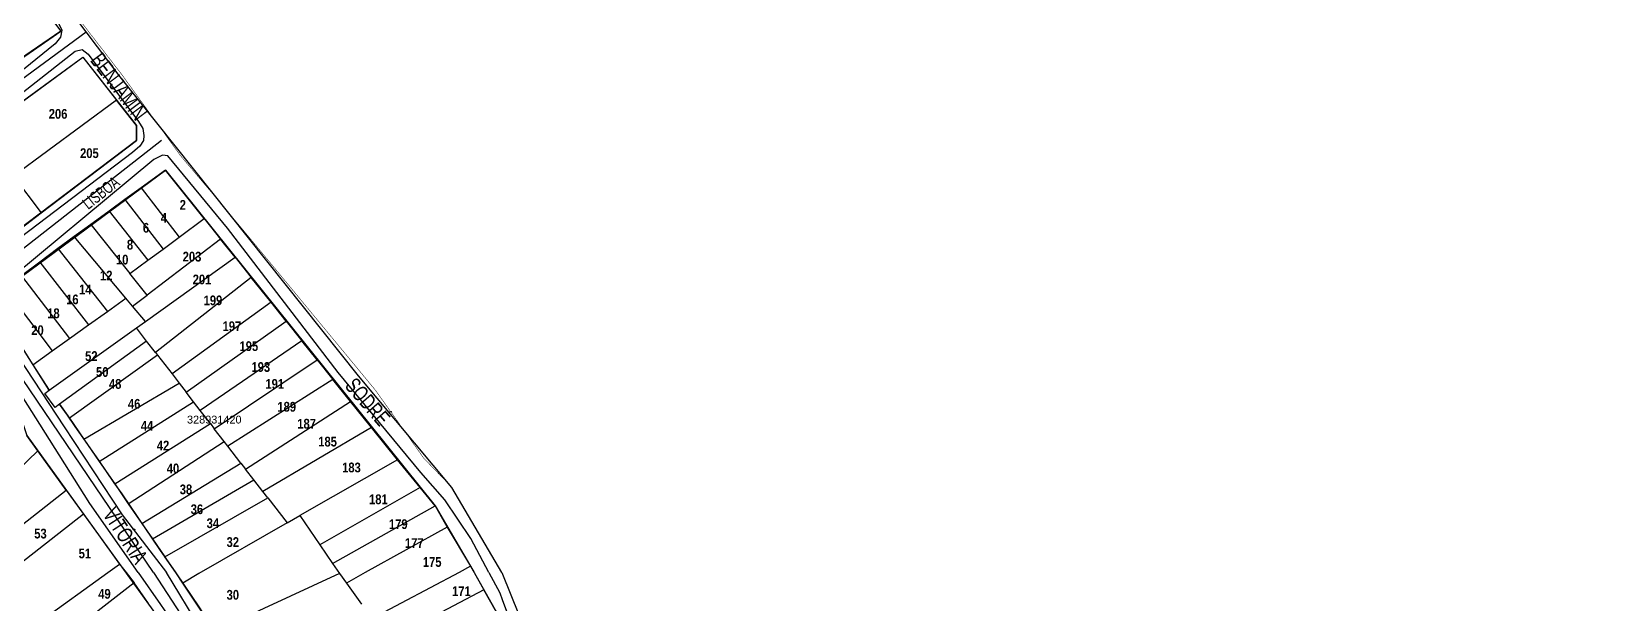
# Model space of a CAD drawing. Extents: x 206155 to 208014, y 4847439 to 4850017.
# Drawn here: x 207605.1 to 208010.7, y 4849104.1 to 4849250.9 of the extents above; entities that cross this region are included whole.
import ezdxf
from ezdxf.enums import TextEntityAlignment as Align

# ---------------------------------------------------------------- set-up
doc = ezdxf.new("R2010")
doc.units = 0
doc.header["$LTSCALE"] = 1.5
doc.header["$MEASUREMENT"] = 0
for name, color, linetype in [('CD-MALHA-LOTES', 40, 'CONTINUOUS'), ('CD_TXT_QUADRA', 7, 'CONTINUOUS'), ('LM-LIM-SETOR-FISCAL', 7, 'CONTINUOUS'), ('RU-QUADRAS', 6, 'CONTINUOUS'), ('SV-EIXO-RUA-N-PAV', 6, 'CONTINUOUS'), ('SV-RUA-NAO-PAV-S-GUIA-C-GUIA', 7, 'CONTINUOUS'), ('SV-TXT-RUA-N-PAV-S-GUIA-C-GUIA', 7, 'CONTINUOUS'), ('Th_NmrPort', 7, 'CONTINUOUS')]:
    doc.layers.add(name, color=color, linetype=linetype)
doc.styles.add('ARIAL', font='ARIAL.TTF')
doc.styles.get("Standard").update_dxf_attribs({"font": 'swisscbo.ttf'})
doc.linetypes.add('Limite', pattern='A,20,-3,[130,ltypeshp.shx,S=6.35,R=0,X=0,Y=0],-3,20', length=46)

msp = doc.modelspace()

# ---------------------------------------------------------------- linework, layer by layer
at = {"layer": 'CD-MALHA-LOTES', "linetype": 'Continuous'}
for p, q in [((207592.99, 4849237.49), (207612.57, 4849250.99)), ((207591.84, 4849225.09), (207618.15, 4849244.29)), ((207618.15, 4849244.29), (207626.83, 4849233.32)), ((207626.83, 4849233.32), (207600.37, 4849213.79)), ((207631.98, 4849226.82), (207626.83, 4849233.32)), ((207631.98, 4849222.96), (207631.98, 4849226.82)), ((207607.49, 4849204.36), (207631.98, 4849222.96)), ((207639.36, 4849215.32), (207633.14, 4849210.79)), ((207649.31, 4849202.87), (207639.36, 4849215.32)), ((207600.37, 4849213.79), (207607.49, 4849204.36)), ((207633.14, 4849210.79), (207628.99, 4849207.77)), ((207633.14, 4849210.79), (207642.88, 4849198.11)), ((207628.99, 4849207.77), (207624.94, 4849204.83)), ((207628.99, 4849207.77), (207638.76, 4849195.06)), ((207597.98, 4849197.12), (207607.49, 4849204.36)), ((207624.94, 4849204.83), (207620.22, 4849201.39)), ((207624.94, 4849204.83), (207634.86, 4849192.17)), ((207642.88, 4849198.11), (207649.31, 4849202.87)), ((207649.31, 4849202.87), (207653.51, 4849197.61)), ((207620.22, 4849201.39), (207615.99, 4849198.32)), ((207620.22, 4849201.39), (207630.27, 4849188.78)), ((207611.8, 4849195.18), (207607.15, 4849191.69)), ((207615.99, 4849198.32), (207611.8, 4849195.18)), ((207611.8, 4849195.18), (207624.49, 4849179.06)), ((207629.25, 4849182.47), (207615.99, 4849198.32)), ((207653.51, 4849197.61), (207634.66, 4849183.26)), ((207634.86, 4849192.17), (207638.76, 4849195.06)), ((207638.76, 4849195.06), (207642.88, 4849198.11)), ((207657.23, 4849192.95), (207653.51, 4849197.61)), ((207607.15, 4849191.69), (207602.47, 4849188.19)), ((207607.15, 4849191.69), (207619.67, 4849175.61)), ((207630.27, 4849188.78), (207634.86, 4849192.17)), ((207634.25, 4849176.5), (207657.23, 4849192.95)), ((207657.23, 4849192.95), (207661.39, 4849187.75)), ((207602.47, 4849188.19), (207614.74, 4849172.08)), ((207634.66, 4849183.26), (207630.27, 4849188.78)), ((207661.39, 4849187.75), (207636.83, 4849168.47)), ((207666.45, 4849181.41), (207661.39, 4849187.75)), ((207594.64, 4849182.32), (207605.37, 4849165.38)), ((207598.21, 4849185), (207610.35, 4849168.94)), ((207624.49, 4849179.06), (207629.25, 4849182.47)), ((207630.95, 4849180.44), (207629.25, 4849182.47)), ((207630.95, 4849180.44), (207634.66, 4849183.26)), ((207619.67, 4849175.61), (207624.49, 4849179.06)), ((207634.25, 4849176.5), (207630.95, 4849180.44)), ((207666.45, 4849181.41), (207641.06, 4849163)), ((207670.32, 4849176.57), (207666.45, 4849181.41)), ((207609.54, 4849158.8), (207631.92, 4849174.83)), ((207614.74, 4849172.08), (207619.67, 4849175.61)), ((207631.92, 4849174.83), (207634.25, 4849176.5)), ((207634.53, 4849171.45), (207631.92, 4849174.83)), ((207644.65, 4849158.33), (207670.32, 4849176.57)), ((207670.32, 4849176.57), (207674.34, 4849171.54)), ((207610.35, 4849168.94), (207614.74, 4849172.08)), ((207634.53, 4849171.45), (207612.24, 4849155.28)), ((207636.83, 4849168.47), (207634.53, 4849171.45)), ((207674.34, 4849171.54), (207648.31, 4849153.6)), ((207678.27, 4849166.62), (207674.34, 4849171.54)), ((207605.37, 4849165.38), (207610.35, 4849168.94)), ((207637.31, 4849167.85), (207614.73, 4849151.66)), ((207636.83, 4849168.47), (207637.31, 4849167.85)), ((207637.31, 4849167.85), (207641.06, 4849163)), ((207651.9, 4849148.94), (207678.27, 4849166.62)), ((207678.27, 4849166.62), (207682.29, 4849161.59)), ((207605.37, 4849165.38), (207609.54, 4849158.8)), ((207641.06, 4849163), (207642.85, 4849160.67)), ((207608.42, 4849158), (207609.54, 4849158.8)), ((207611.06, 4849154.42), (207608.42, 4849158)), ((207618.46, 4849146.23), (207642.85, 4849160.67)), ((207642.85, 4849160.67), (207644.65, 4849158.33)), ((207646.58, 4849155.84), (207644.65, 4849158.33)), ((207682.29, 4849161.59), (207655.37, 4849144.44)), ((207686.81, 4849155.93), (207682.29, 4849161.59)), ((207612.24, 4849155.28), (207611.06, 4849154.42)), ((207612.24, 4849155.28), (207614.73, 4849151.66)), ((207622.4, 4849140.51), (207646.58, 4849155.84)), ((207648.31, 4849153.6), (207646.58, 4849155.84)), ((207659.94, 4849138.52), (207686.81, 4849155.93)), ((207692.22, 4849149.25), (207686.81, 4849155.93)), ((207614.73, 4849151.66), (207618.46, 4849146.23)), ((207626.35, 4849134.78), (207650.9, 4849150.24)), ((207650.9, 4849150.24), (207648.31, 4849153.6)), ((207650.9, 4849150.24), (207651.9, 4849148.94)), ((207606.62, 4849143.3), (207603.79, 4849147.24)), ((207618.46, 4849146.23), (207622.4, 4849140.51)), ((207629.84, 4849129.7), (207654.46, 4849145.63)), ((207654.46, 4849145.63), (207651.9, 4849148.94)), ((207655.37, 4849144.44), (207654.46, 4849145.63)), ((207692.22, 4849149.25), (207664.32, 4849132.85)), ((207698.92, 4849140.99), (207692.22, 4849149.25)), ((207606.62, 4849143.3), (207588.22, 4849125.42)), ((207613.91, 4849133.17), (207606.62, 4849143.3)), ((207658.71, 4849140.12), (207655.37, 4849144.44)), ((207622.4, 4849140.51), (207626.35, 4849134.78)), ((207633.35, 4849124.6), (207658.71, 4849140.12)), ((207658.71, 4849140.12), (207659.94, 4849138.52)), ((207662.02, 4849135.83), (207659.94, 4849138.52)), ((207698.92, 4849140.99), (207673.84, 4849126.63)), ((207704.68, 4849133.88), (207698.92, 4849140.99)), ((207626.35, 4849134.78), (207629.84, 4849129.7)), ((207636.06, 4849120.66), (207662.02, 4849135.83)), ((207664.32, 4849132.85), (207662.02, 4849135.83)), ((207704.68, 4849133.88), (207678.96, 4849119.15)), ((207708.53, 4849129.11), (207704.68, 4849133.88)), ((207594.09, 4849117.57), (207613.91, 4849133.17)), ((207613.91, 4849133.17), (207618.34, 4849127.02)), ((207629.84, 4849129.7), (207633.35, 4849124.6)), ((207639.25, 4849116.02), (207665.62, 4849131.16)), ((207665.62, 4849131.16), (207664.32, 4849132.85)), ((207665.62, 4849131.16), (207670.56, 4849124.75)), ((207618.34, 4849127.02), (207598.59, 4849111.53)), ((207618.34, 4849127.02), (207622.18, 4849121.68)), ((207670.56, 4849124.75), (207673.84, 4849126.63)), ((207673.84, 4849126.63), (207678.96, 4849119.15)), ((207682.24, 4849114.35), (207708.53, 4849129.11)), ((207708.53, 4849129.11), (207711.59, 4849123.67)), ((207622.18, 4849121.68), (207627.58, 4849114.18)), ((207633.35, 4849124.6), (207636.06, 4849120.66)), ((207670.56, 4849124.75), (207647.94, 4849111.8)), ((207711.59, 4849123.67), (207690.58, 4849111.99)), ((207711.59, 4849123.67), (207717.59, 4849113.68)), ((207636.06, 4849120.66), (207639.25, 4849116.02)), ((207678.96, 4849119.15), (207682.24, 4849114.35)), ((207624.62, 4849112), (207627.58, 4849114.18)), ((207627.58, 4849114.18), (207629.29, 4849112.02)), ((207642.02, 4849112), (207639.25, 4849116.02)), ((207682.24, 4849114.35), (207683.98, 4849111.8)), ((207717.59, 4849113.68), (207714.66, 4849112)), ((207717.59, 4849113.68), (207718.58, 4849112)), ((207607.05, 4849099.39), (207624.62, 4849112)), ((207631.34, 4849109.37), (207611.04, 4849093.64)), ((207629.29, 4849112.02), (207631.34, 4849109.37)), ((207635.06, 4849104.09), (207631.34, 4849109.37)), ((207643.84, 4849109.27), (207642.02, 4849112)), ((207647.94, 4849111.8), (207643.84, 4849109.27)), ((207652.02, 4849096.97), (207643.84, 4849109.27)), ((207683.98, 4849111.8), (207652.02, 4849096.97)), ((207683.98, 4849111.8), (207685.78, 4849109.31)), ((207690.58, 4849111.99), (207685.78, 4849109.31)), ((207685.78, 4849109.31), (207689.66, 4849103.94)), ((207714.66, 4849112), (207692.35, 4849100.22)), ((207718.58, 4849112), (207721.05, 4849107.58)), ((207721.05, 4849107.58), (207696.39, 4849094.63)), ((207724.28, 4849101.83), (207721.05, 4849107.58))]:
    msp.add_line(p, q, dxfattribs=at)
for p in [(207686.81, 4849155.92), (207686.81, 4849155.92), (207708.53, 4849129.11)]:
    msp.add_point(p, dxfattribs=at)
at = {"layer": 'LM-LIM-SETOR-FISCAL', "linetype": 'Limite', "ltscale": 0.1, "const_width": 0.13, "flags": 128}
msp.add_lwpolyline([(207693.53, 4847579.56), (207661.03, 4847549.31), (207612.7, 4847504.12), (207608.58, 4847500.27), (207585.3, 4847478.55), (207576.34, 4847469.74), (207571.87, 4847465.34), (207556.36, 4847486.66), (207540.14, 4847507.78), (207531.85, 4847519.47), (207511.91, 4847545.61), (207506.17, 4847553.18), (207498.88, 4847562.81), (207463.75, 4847610.71), (207457.67, 4847619.01), (207440.44, 4847642.51), (207431.06, 4847656.73), (207427.79, 4847661.69), (207410.24, 4847685.38), (207400.06, 4847698.96), (207390.62, 4847713.26), (207368.81, 4847743.14), (207367.63, 4847745.51), (207365.1, 4847750.55), (207350.49, 4847771.92), (207340.01, 4847785.42), (207333.8, 4847793.43), (207328.91, 4847799.72), (207315.6, 4847819.35), (207310.76, 4847826.26), (207285.87, 4847860.83), (207260.72, 4847896.98), (207248.23, 4847915.4), (207242.67, 4847921.29), (207202.51, 4847892.47), (207193.03, 4847885.67), (207186.34, 4847883.83), (207169.47, 4847906.92), (207159.13, 4847921.36), (207145.03, 4847940.16), (207134.22, 4847955.66), (207130.37, 4847960.22), (207126.09, 4847965.9), (207111.59, 4847986.15), (207100.06, 4848001.48), (207090.77, 4848014.03), (207087.01, 4848019.05), (207075.04, 4848034.33), (207069.37, 4848045.04), (207069.26, 4848049.8), (207069.11, 4848053.33), (207066.5, 4848058.01), (207060.87, 4848065.4), (207031.95, 4848105.77), (207020.41, 4848120.82), (207005.92, 4848142.54), (206995.35, 4848155.22), (206982.67, 4848172.12), (206959.42, 4848202.77), (206955.58, 4848209.27), (206948.97, 4848217), (206956.28, 4848221.98), (206974.04, 4848236.91), (207015.88, 4848269.11), (207005.71, 4848281.99), (206987.16, 4848307.84), (206966.87, 4848336.83), (206960.49, 4848346.74), (207051.18, 4848413.73), (207093.59, 4848446.09), (207106.7, 4848455.88), (207140.72, 4848483.45), (207169.66, 4848504.88), (207261.26, 4848571.24), (207250.42, 4848586.92), (207233.64, 4848611.27), (207214.13, 4848640.25), (207199.66, 4848661.86), (207162.16, 4848719.72), (207148.67, 4848740.27), (207138.58, 4848756.16), (207114.21, 4848785.08), (207108.98, 4848791.97), (207099.68, 4848804.07), (207089.04, 4848833.89), (207075.28, 4848852.41), (207054.15, 4848879.42), (207034.07, 4848905.39), (207008.79, 4848936.89), (207002.49, 4848944.75), (206978.67, 4848976.02), (206968.98, 4848989.87), (206958.44, 4849004.76), (206966.26, 4849011.39), (206981.71, 4849023.09), (207002.58, 4849038.25), (207026.18, 4849059.14), (207039.09, 4849069.24), (207048.4, 4849077.1), (207033.93, 4849094.44), (207025.31, 4849104.91), (207019.34, 4849111.98), (206955.53, 4849187.19), (206739.99, 4849438.83), (206628.48, 4849357.79), (206159.3, 4849769.3), (206177.89, 4849842.97), (206311.32, 4849828.25), (206318.97, 4849888.04), (206376.86, 4849879.93), (206422.43, 4850015.06), (206474.48, 4850006.62), (206492.19, 4850011.1), (206819.81, 4849985.62), (206867.89, 4849970.66), (206761.86, 4849758.64), (206955.52, 4849737.17), (206981.38, 4849733.58), (207038.29, 4849725.23), (207070.29, 4849722.03), (207093.76, 4849719.89), (207136.42, 4849713.49), (207187.69, 4849706.67), (207206.03, 4849702.71), (207217.82, 4849703), (207238.05, 4849700.95), (207257.69, 4849697.98), (207277.63, 4849691.43), (207298.76, 4849680.12), (207307.69, 4849672.68), (207325.58, 4849647.34), (207339.6, 4849627.48), (207365.17, 4849591.27), (207375.36, 4849576.96), (207394.56, 4849549.23), (207402.02, 4849538.56), (207409.91, 4849527.9), (207417.58, 4849518.68), (207445.75, 4849483.09), (207461.51, 4849464.09), (207489.49, 4849426.56), (207512.94, 4849401.39), (207520.93, 4849386.71), (207524.83, 4849382.69), (207529.48, 4849377.88), (207540.69, 4849361.49), (207560.95, 4849335.89), (207577.23, 4849307.07), (207583.74, 4849297.42), (207628.15, 4849239.89), (207643.22, 4849219.05), (207658.02, 4849201.49), (207693.22, 4849158.83), (207705.61, 4849141.39), (207712.86, 4849133.84), (207725.65, 4849112.01), (207736.66, 4849084.67), (207739.33, 4849078.11), (207747.93, 4849059.71), (207757.22, 4849040.43), (207775.14, 4849006.28), (207791.99, 4848977.54), (207792.78, 4848975.77), (207795.96, 4848968.62), (207802.2, 4848960.18), (207825.03, 4848930.31), (207842.53, 4848910.15), (207856.41, 4848891.07), (207858.75, 4848886.94), (207866.81, 4848872.74), (207869.94, 4848867.11), (207871.77, 4848863.82), (207879.69, 4848853.91), (207882.92, 4848845.94), (207889.76, 4848830.42), (207897.96, 4848811.56), (207901.5, 4848803.37), (207910.93, 4848782.03), (207925.43, 4848746.58), (207927.76, 4848740.69), (207935.19, 4848724.84), (207938.98, 4848722.35), (207951.29, 4848714.3), (207953.61, 4848706.94), (207955.87, 4848700.21), (207959.42, 4848694.96), (207980.21, 4848656.63), (207983.23, 4848650.23), (207987.97, 4848639.65), (207991.98, 4848624.34), (207992.34, 4848618.14), (207992.71, 4848609.76), (207992.35, 4848598.91), (207989.51, 4848588.21), (207986.21, 4848576.49), (207981.13, 4848552.93), (207979.22, 4848544.32), (207974.12, 4848527.55), (207970.47, 4848512.96), (207968.53, 4848505.21), (207962.87, 4848484.57), (207961.77, 4848475.9), (207962.44, 4848471.73), (207962.76, 4848468.22), (207963.58, 4848460.32), (207965.62, 4848437.71), (207970.3, 4848417.74), (207973.97, 4848405.11), (207979.52, 4848388.8), (207983.37, 4848372.15), (207985.88, 4848361.34), (207994.8, 4848328.69), (207998.94, 4848313.63), (208000.94, 4848308.61), (208001.28, 4848301.24), (208004.29, 4848290.86), (208006.08, 4848286.4), (208007.64, 4848282.49), (208010.65, 4848271.5), (208010.53, 4848262.57), (208009.71, 4848251.17), (208006.89, 4848242.28), (208002.27, 4848228.55), (207997.36, 4848212.8), (207991.07, 4848194.77), (207987.4, 4848183.31), (207984.51, 4848174.56), (207981.76, 4848167.44), (207976.41, 4848152.41), (207973.09, 4848141.61), (207967.4, 4848130.11), (207964.22, 4848121.42), (207961.45, 4848112.84), (207955.63, 4848098.17), (207952.19, 4848088.84), (207947.6, 4848075.6), (207943.28, 4848060.34), (207938.8, 4848047.89), (207935.95, 4848038.31), (207931.75, 4848023.44), (207924.02, 4847983.95), (207922.67, 4847973.36), (207921, 4847963.57), (207920.32, 4847960.19), (207917.77, 4847945.28), (207916.42, 4847941.01), (207910.26, 4847922.04), (207901.41, 4847892.98), (207897.62, 4847878.65), (207892.25, 4847865.58), (207878.3, 4847837.34), (207872.42, 4847829.43), (207870.47, 4847825.73), (207866.98, 4847818.64), (207853.99, 4847795.84), (207843.32, 4847778.24), (207832.06, 4847762.95), (207814.75, 4847736.4), (207805.8, 4847721.97), (207788.79, 4847698.98), (207782.07, 4847685.13), (207771.56, 4847663.44), (207770.16, 4847648.29), (207754.59, 4847638.36), (207743.55, 4847627.73)], close=True, dxfattribs=at)
at = {"layer": 'RU-QUADRAS', "color": 6, "linetype": 'Continuous'}
for points in [[(207464.92, 4849213.69), (207515.93, 4849257.49), (207575.04, 4849300.62), (207612.57, 4849250.99), (207554.82, 4849211.45, -0.006678), (207496.85, 4849167), (207484.34, 4849180.55)], [(207594.64, 4849182.32), (207639.36, 4849215.32), (207708.51, 4849129.15), (207718.58, 4849112), (207730.09, 4849091.48), (207700.59, 4849074.41), (207675.15, 4849062.24, 0.00764), (207612.24, 4849155.28), (207611.06, 4849154.42), (207608.42, 4849158), (207609.54, 4849158.8)], [(207545.12, 4849143.09, -0.01443), (207587.38, 4849176.47), (207601.72, 4849153.65), (207603.79, 4849147.24), (207642.16, 4849094.04), (207643.43, 4849089.88), (207665.65, 4849058.15), (207639.88, 4849040.41), (207638.93, 4849041.82), (207620.75, 4849031.19), (207566.57, 4849112)]]:
    msp.add_lwpolyline(points, format="xyb", close=True, dxfattribs=at)
msp.add_lwpolyline([(207426.68, 4849098.43), (207453.16, 4849121.33), (207504.98, 4849161.99), (207511.29, 4849164.42), (207534.26, 4849181.67), (207533.76, 4849182.31), (207618.15, 4849244.29), (207631.98, 4849226.82), (207631.98, 4849222.96), (207560.84, 4849169.12), (207531.73, 4849145.24), (207522.49, 4849140.31), (207520.55, 4849139.84), (207484.35, 4849112), (207471.83, 4849103.08), (207455.22, 4849089.27), (207454.23, 4849090.42), (207439.59, 4849081.3)], close=True, dxfattribs=at)
at = {"layer": 'SV-EIXO-RUA-N-PAV'}
for points in [[(207725.65, 4849112.02), (207712.86, 4849133.84), (207688.85, 4849162.53), (207627.72, 4849239.25), (207619, 4849250.79), (207583.74, 4849297.42), (207577.23, 4849307.07), (207529.48, 4849377.88), (207524.83, 4849382.69), (207520.93, 4849386.71)], [(207430.44, 4849112.03), (207494.34, 4849159.05), (207619, 4849250.79)], [(207491.26, 4849112.03), (207514.51, 4849126.04), (207539.08, 4849145.29), (207638.32, 4849223.04)], [(207636.33, 4849112.02), (207589.67, 4849180.93)], [(207636.33, 4849112.02), (207671.38, 4849058.09), (207674.09, 4849054.03), (207676.72, 4849050.08), (207684.07, 4849036.27), (207705.68, 4849001.85), (207723.72, 4848970.23), (207736.19, 4848950.52), (207743.48, 4848940.94)], [(207725.65, 4849112.01), (207736.66, 4849084.67), (207745.91, 4849065.74), (207762.26, 4849030.56), (207775.14, 4849006.28), (207791.99, 4848977.54), (207792.78, 4848975.77), (207795.96, 4848968.62), (207819.24, 4848938.39), (207842.53, 4848910.15), (207856.41, 4848891.07), (207858.75, 4848886.94), (207866.81, 4848872.74), (207869.94, 4848867.11), (207871.77, 4848863.82), (207879.69, 4848853.91), (207881.32, 4848850.14), (207897.96, 4848811.56), (207901.5, 4848803.37)]]:
    msp.add_lwpolyline(points, dxfattribs=at)
at = {"layer": 'SV-RUA-NAO-PAV-S-GUIA-C-GUIA', "flags": 128}
for points in [[(207578.93, 4849299.24), (207610.75, 4849255.44), (207612.8, 4849251.23), (207612.48, 4849249.48), (207611.12, 4849247.77), (207602.96, 4849241.19)], [(207582.57, 4849219.43), (207616.18, 4849245.85), (207618.03, 4849246.26), (207619.56, 4849245.07), (207632.42, 4849227.82), (207633.55, 4849226.05), (207633.81, 4849224.22), (207633.77, 4849222.9), (207632.76, 4849221.52), (207630.92, 4849219.89), (207599.94, 4849196.33)], [(207722.33, 4849112.02), (207717.7, 4849120.8), (207711.04, 4849130.68), (207704.87, 4849137.67), (207683.64, 4849163.38), (207655.26, 4849200.42), (207640.02, 4849219.03), (207638.64, 4849219.2), (207636.35, 4849218.02), (207594.37, 4849183.16), (207593.43, 4849181.43), (207593.47, 4849179.61), (207613.38, 4849149.4), (207628.27, 4849126.86), (207639.63, 4849112.02)], [(207632.38, 4849112.03), (207620, 4849129.77), (207607.12, 4849150.07), (207594.55, 4849169.92), (207590.99, 4849176.15), (207589.08, 4849177.79), (207587.47, 4849178.26), (207585.78, 4849177.65), (207583.06, 4849175.81), (207549.5, 4849150.02), (207542.85, 4849143.65)], [(207632.38, 4849112.03), (207638.13, 4849103.79), (207642.79, 4849096.95), (207659.83, 4849071.08), (207668.65, 4849056.74), (207668.78, 4849054.77), (207667.37, 4849053.18), (207663.79, 4849050.32), (207643.76, 4849037.4), (207622.35, 4849025.45), (207618.77, 4849025.36), (207615.53, 4849028.08), (207610.54, 4849039.88), (207604.67, 4849049.62), (207597.33, 4849059.2), (207592.31, 4849068.19), (207585.88, 4849077), (207579.35, 4849086.37), (207574.17, 4849096.71), (207570.32, 4849103.93), (207566.04, 4849112.03)], [(207722.33, 4849112.02), (207725.09, 4849106.79), (207725.76, 4849105.07), (207729.95, 4849093.88), (207730.5, 4849091.66), (207727.37, 4849087.52), (207702.84, 4849073.5), (207690.88, 4849065.43), (207682.12, 4849060.45), (207678.13, 4849058.93), (207674.14, 4849059.24), (207670.86, 4849063.7), (207648.44, 4849097.47), (207639.63, 4849112.02)]]:
    msp.add_lwpolyline(points, dxfattribs=at)

# ---------------------------------------------------------------- texts
at = {"layer": 'CD_TXT_QUADRA', "color": 7, "linetype": 'Continuous', "style": 'ARIAL'}
msp.add_text('328931420', height=2, dxfattribs=at).set_placement((207651.89, 4849151.28), align=Align.MIDDLE)
at = {"layer": 'SV-TXT-RUA-N-PAV-S-GUIA-C-GUIA', "style": 'ARIAL', "width": 0.7}
for s, height, rotation, p in [('BENJAMIN', 4, 307, (207619.9, 4849243.47)), ('LISBOA', 3, 38, (207619.56, 4849205.07)), ('SODRÉ', 4, 311, (207685.17, 4849159.79)), ('VITÓRIA ', 4, 303, (207623.16, 4849126.96))]:
    msp.add_text(s, height=height, rotation=rotation, dxfattribs=at).set_placement(p)
at = {"layer": 'Th_NmrPort', "color": 1}
for s, p in [('206', (207609.44, 4849229.77)), ('205', (207617.48, 4849219.68)), ('2', (207643.03, 4849206.4)), ('4', (207638.17, 4849203.08)), ('6', (207633.58, 4849200.52)), ('8', (207629.49, 4849196.18)), ('203', (207643.79, 4849193.12)), ('10', (207626.68, 4849192.35)), ('12', (207622.59, 4849188.27)), ('201', (207646.36, 4849187.25)), ('16', (207613.9, 4849182.14)), ('14', (207617.22, 4849184.69)), ('199', (207649.17, 4849181.89)), ('18', (207609.05, 4849178.57)), ('20', (207604.96, 4849174.23)), ('197', (207654.02, 4849175.25)), ('195', (207658.37, 4849170.14)), ('52', (207618.76, 4849167.59)), ('193', (207661.44, 4849164.78)), ('50', (207621.57, 4849163.5)), ('48', (207624.89, 4849160.44)), ('191', (207665.01, 4849160.44)), ('46', (207629.75, 4849155.33)), ('189', (207668.08, 4849154.57)), ('44', (207633.07, 4849149.71)), ('187', (207673.19, 4849150.22)), ('42', (207637.16, 4849144.61)), ('185', (207678.56, 4849145.63)), ('40', (207639.71, 4849138.74)), ('183', (207684.69, 4849138.99)), ('38', (207643.04, 4849133.37)), ('36', (207645.85, 4849128.27)), ('181', (207691.59, 4849130.82)), ('34', (207649.94, 4849124.69)), ('179', (207696.7, 4849124.44)), ('53', (207605.72, 4849122.02)), ('51', (207617.11, 4849116.92)), ('32', (207655.05, 4849119.84)), ('177', (207700.79, 4849119.59)), ('175', (207705.39, 4849114.73)), ('49', (207622.14, 4849106.55)), ('30', (207655.06, 4849106.3)), ('171', (207712.88, 4849107.23))]:
    msp.add_text(s, height=2.5, dxfattribs=at).set_placement(p, align=Align.MIDDLE_LEFT)

doc.saveas('drawing.dxf')
